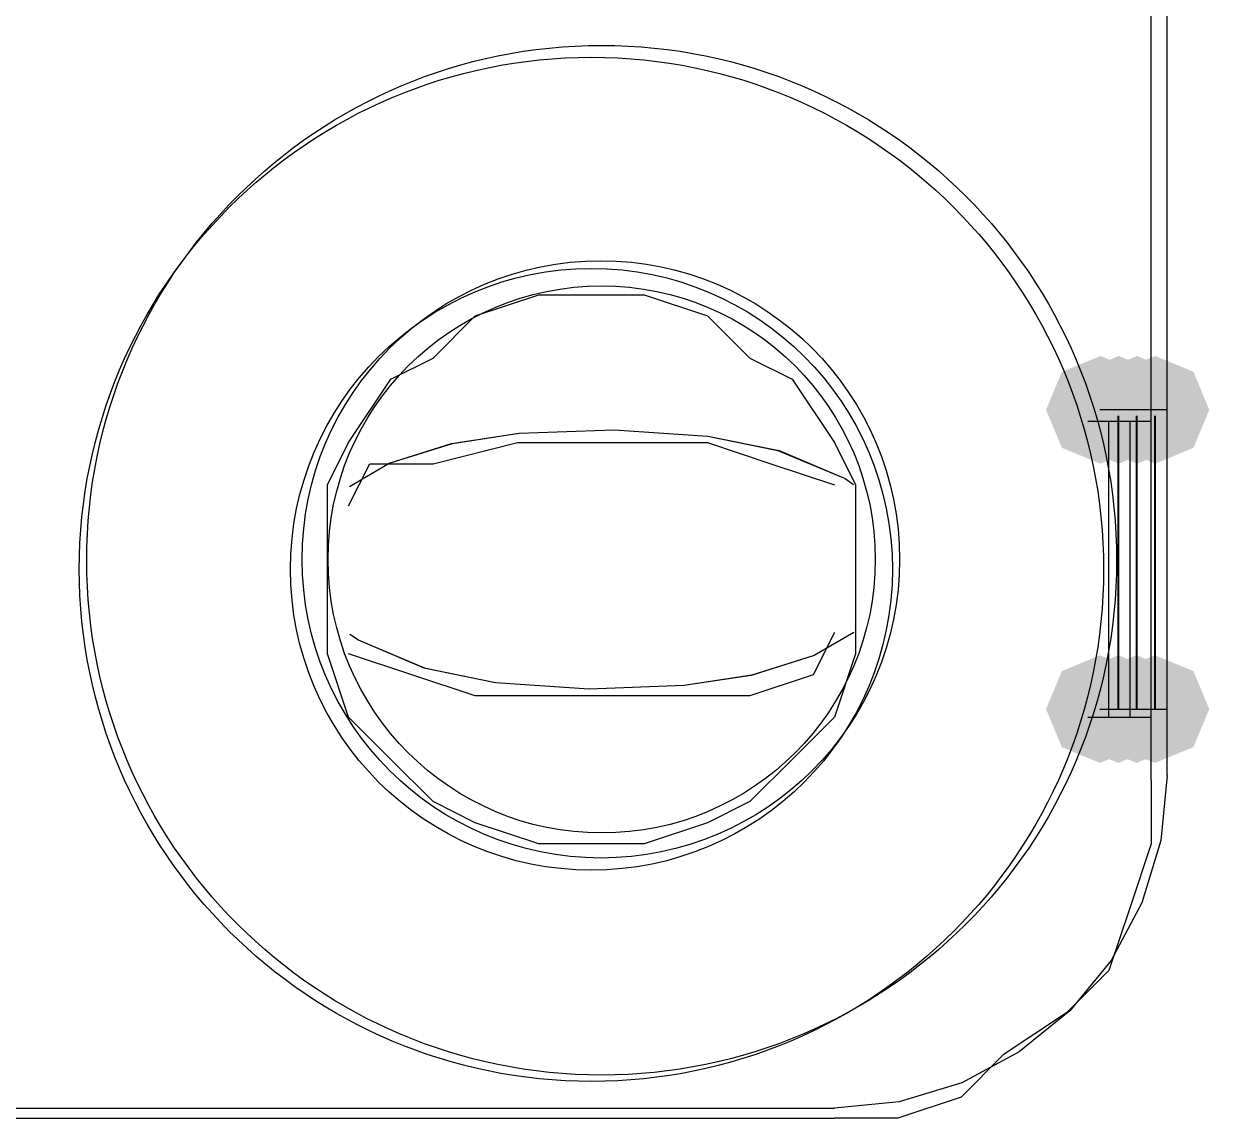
# Model space of a CAD drawing. Extents: x 3 to 592, y 5 to 207.
# Drawn here: x 93.825 to 95.806, y 62.689 to 64.517 of the extents above; entities that cross this region are included whole.
import ezdxf

# ---------------------------------------------------------------- set-up
doc = ezdxf.new("R2010")
doc.units = 0
doc.layers.get('0').update_dxf_attribs({"linetype": 'CONTINUOUS'})

msp = doc.modelspace()

# ---------------------------------------------------------------- hatches: boundary and pattern name
h = msp.add_hatch(color=7)
h.dxf.hatch_style = 2
h.paths.add_polyline_path([(95.624121, 63.962245), (95.687654, 63.935819), (95.714079, 63.872286), (95.687654, 63.808753), (95.624121, 63.782328), (95.559529, 63.808753), (95.533104, 63.872286), (95.559529, 63.935819)])
h = msp.add_hatch(color=7)
h.dxf.hatch_style = 2
h.paths.add_polyline_path([(95.624121, 63.962245), (95.687654, 63.935819), (95.714079, 63.872286), (95.687654, 63.808753), (95.624121, 63.782328), (95.559529, 63.808753), (95.533104, 63.872286), (95.559529, 63.935819)])
h = msp.add_hatch(color=7)
h.dxf.hatch_style = 2
h.paths.add_polyline_path([(95.624121, 63.962245), (95.687654, 63.935819), (95.714079, 63.872286), (95.687654, 63.808753), (95.624121, 63.782328), (95.559529, 63.808753), (95.533104, 63.872286), (95.559529, 63.935819)])
h = msp.add_hatch(color=7)
h.dxf.hatch_style = 2
h.paths.add_polyline_path([(95.624121, 63.962245), (95.687654, 63.935819), (95.714079, 63.872286), (95.687654, 63.808753), (95.624121, 63.782328), (95.559529, 63.808753), (95.533104, 63.872286), (95.559529, 63.935819)])
h = msp.add_hatch(color=7)
h.dxf.hatch_style = 2
h.paths.add_polyline_path([(95.624121, 63.962245), (95.687654, 63.935819), (95.714079, 63.872286), (95.687654, 63.808753), (95.624121, 63.782328), (95.559529, 63.808753), (95.533104, 63.872286), (95.559529, 63.935819)])
h = msp.add_hatch(color=7)
h.dxf.hatch_style = 2
h.paths.add_polyline_path([(95.624121, 63.962245), (95.687654, 63.935819), (95.714079, 63.872286), (95.687654, 63.808753), (95.624121, 63.782328), (95.559529, 63.808753), (95.533104, 63.872286), (95.559529, 63.935819)])
h = msp.add_hatch(color=7)
h.dxf.hatch_style = 2
h.paths.add_polyline_path([(95.624121, 63.962245), (95.687654, 63.935819), (95.714079, 63.872286), (95.687654, 63.808753), (95.624121, 63.782328), (95.559529, 63.808753), (95.533104, 63.872286), (95.559529, 63.935819)])
h = msp.add_hatch(color=7)
h.dxf.hatch_style = 2
h.paths.add_polyline_path([(95.624121, 63.962245), (95.687654, 63.935819), (95.714079, 63.872286), (95.687654, 63.808753), (95.624121, 63.782328), (95.559529, 63.808753), (95.533104, 63.872286), (95.559529, 63.935819)])
h = msp.add_hatch(color=7)
h.dxf.hatch_style = 2
h.paths.add_polyline_path([(95.654671, 63.962245), (95.718204, 63.935819), (95.74463, 63.872286), (95.718204, 63.808753), (95.654671, 63.782328), (95.59008, 63.808753), (95.563655, 63.872286), (95.59008, 63.935819)])
h = msp.add_hatch(color=7)
h.dxf.hatch_style = 2
h.paths.add_polyline_path([(95.654671, 63.962245), (95.718204, 63.935819), (95.74463, 63.872286), (95.718204, 63.808753), (95.654671, 63.782328), (95.59008, 63.808753), (95.563655, 63.872286), (95.59008, 63.935819)])
h = msp.add_hatch(color=7)
h.dxf.hatch_style = 2
h.paths.add_polyline_path([(95.654671, 63.962245), (95.718204, 63.935819), (95.74463, 63.872286), (95.718204, 63.808753), (95.654671, 63.782328), (95.59008, 63.808753), (95.563655, 63.872286), (95.59008, 63.935819)])
h = msp.add_hatch(color=7)
h.dxf.hatch_style = 2
h.paths.add_polyline_path([(95.654671, 63.962245), (95.718204, 63.935819), (95.74463, 63.872286), (95.718204, 63.808753), (95.654671, 63.782328), (95.59008, 63.808753), (95.563655, 63.872286), (95.59008, 63.935819)])
h = msp.add_hatch(color=7)
h.dxf.hatch_style = 2
h.paths.add_polyline_path([(95.654671, 63.962245), (95.718204, 63.935819), (95.74463, 63.872286), (95.718204, 63.808753), (95.654671, 63.782328), (95.59008, 63.808753), (95.563655, 63.872286), (95.59008, 63.935819)])
h = msp.add_hatch(color=7)
h.dxf.hatch_style = 2
h.paths.add_polyline_path([(95.654671, 63.962245), (95.718204, 63.935819), (95.74463, 63.872286), (95.718204, 63.808753), (95.654671, 63.782328), (95.59008, 63.808753), (95.563655, 63.872286), (95.59008, 63.935819)])
h = msp.add_hatch(color=7)
h.dxf.hatch_style = 2
h.paths.add_polyline_path([(95.654671, 63.962245), (95.718204, 63.935819), (95.74463, 63.872286), (95.718204, 63.808753), (95.654671, 63.782328), (95.59008, 63.808753), (95.563655, 63.872286), (95.59008, 63.935819)])
h = msp.add_hatch(color=7)
h.dxf.hatch_style = 2
h.paths.add_polyline_path([(95.654671, 63.962245), (95.718204, 63.935819), (95.74463, 63.872286), (95.718204, 63.808753), (95.654671, 63.782328), (95.59008, 63.808753), (95.563655, 63.872286), (95.59008, 63.935819)])
h = msp.add_hatch(color=7)
h.dxf.hatch_style = 2
h.paths.add_polyline_path([(95.685222, 63.962245), (95.748755, 63.935819), (95.77518, 63.872286), (95.748755, 63.808753), (95.685222, 63.782328), (95.620631, 63.808753), (95.594205, 63.872286), (95.620631, 63.935819)])
h = msp.add_hatch(color=7)
h.dxf.hatch_style = 2
h.paths.add_polyline_path([(95.685222, 63.962245), (95.748755, 63.935819), (95.77518, 63.872286), (95.748755, 63.808753), (95.685222, 63.782328), (95.620631, 63.808753), (95.594205, 63.872286), (95.620631, 63.935819)])
h = msp.add_hatch(color=7)
h.dxf.hatch_style = 2
h.paths.add_polyline_path([(95.685222, 63.962245), (95.748755, 63.935819), (95.77518, 63.872286), (95.748755, 63.808753), (95.685222, 63.782328), (95.620631, 63.808753), (95.594205, 63.872286), (95.620631, 63.935819)])
h = msp.add_hatch(color=7)
h.dxf.hatch_style = 2
h.paths.add_polyline_path([(95.685222, 63.962245), (95.748755, 63.935819), (95.77518, 63.872286), (95.748755, 63.808753), (95.685222, 63.782328), (95.620631, 63.808753), (95.594205, 63.872286), (95.620631, 63.935819)])
h = msp.add_hatch(color=7)
h.dxf.hatch_style = 2
h.paths.add_polyline_path([(95.685222, 63.962245), (95.748755, 63.935819), (95.77518, 63.872286), (95.748755, 63.808753), (95.685222, 63.782328), (95.620631, 63.808753), (95.594205, 63.872286), (95.620631, 63.935819)])
h = msp.add_hatch(color=7)
h.dxf.hatch_style = 2
h.paths.add_polyline_path([(95.685222, 63.962245), (95.748755, 63.935819), (95.77518, 63.872286), (95.748755, 63.808753), (95.685222, 63.782328), (95.620631, 63.808753), (95.594205, 63.872286), (95.620631, 63.935819)])
h = msp.add_hatch(color=7)
h.dxf.hatch_style = 2
h.paths.add_polyline_path([(95.685222, 63.962245), (95.748755, 63.935819), (95.77518, 63.872286), (95.748755, 63.808753), (95.685222, 63.782328), (95.620631, 63.808753), (95.594205, 63.872286), (95.620631, 63.935819)])
h = msp.add_hatch(color=7)
h.dxf.hatch_style = 2
h.paths.add_polyline_path([(95.685222, 63.962245), (95.748755, 63.935819), (95.77518, 63.872286), (95.748755, 63.808753), (95.685222, 63.782328), (95.620631, 63.808753), (95.594205, 63.872286), (95.620631, 63.935819)])
h = msp.add_hatch(color=7)
h.dxf.hatch_style = 2
h.paths.add_polyline_path([(95.715772, 63.962245), (95.779306, 63.935819), (95.805731, 63.872286), (95.779306, 63.808753), (95.715772, 63.782328), (95.651181, 63.808753), (95.624756, 63.872286), (95.651181, 63.935819)])
h = msp.add_hatch(color=7)
h.dxf.hatch_style = 2
h.paths.add_polyline_path([(95.715772, 63.962245), (95.779306, 63.935819), (95.805731, 63.872286), (95.779306, 63.808753), (95.715772, 63.782328), (95.651181, 63.808753), (95.624756, 63.872286), (95.651181, 63.935819)])
h = msp.add_hatch(color=7)
h.dxf.hatch_style = 2
h.paths.add_polyline_path([(95.715772, 63.962245), (95.779306, 63.935819), (95.805731, 63.872286), (95.779306, 63.808753), (95.715772, 63.782328), (95.651181, 63.808753), (95.624756, 63.872286), (95.651181, 63.935819)])
h = msp.add_hatch(color=7)
h.dxf.hatch_style = 2
h.paths.add_polyline_path([(95.715772, 63.962245), (95.779306, 63.935819), (95.805731, 63.872286), (95.779306, 63.808753), (95.715772, 63.782328), (95.651181, 63.808753), (95.624756, 63.872286), (95.651181, 63.935819)])
h = msp.add_hatch(color=7)
h.dxf.hatch_style = 2
h.paths.add_polyline_path([(95.715772, 63.962245), (95.779306, 63.935819), (95.805731, 63.872286), (95.779306, 63.808753), (95.715772, 63.782328), (95.651181, 63.808753), (95.624756, 63.872286), (95.651181, 63.935819)])
h = msp.add_hatch(color=7)
h.dxf.hatch_style = 2
h.paths.add_polyline_path([(95.715772, 63.962245), (95.779306, 63.935819), (95.805731, 63.872286), (95.779306, 63.808753), (95.715772, 63.782328), (95.651181, 63.808753), (95.624756, 63.872286), (95.651181, 63.935819)])
h = msp.add_hatch(color=7)
h.dxf.hatch_style = 2
h.paths.add_polyline_path([(95.715772, 63.962245), (95.779306, 63.935819), (95.805731, 63.872286), (95.779306, 63.808753), (95.715772, 63.782328), (95.651181, 63.808753), (95.624756, 63.872286), (95.651181, 63.935819)])
h = msp.add_hatch(color=7)
h.dxf.hatch_style = 2
h.paths.add_polyline_path([(95.715772, 63.962245), (95.779306, 63.935819), (95.805731, 63.872286), (95.779306, 63.808753), (95.715772, 63.782328), (95.651181, 63.808753), (95.624756, 63.872286), (95.651181, 63.935819)])
h = msp.add_hatch(color=7)
h.dxf.hatch_style = 2
h.paths.add_polyline_path([(95.622992, 63.282336), (95.559459, 63.308761), (95.533034, 63.372294), (95.559459, 63.435828), (95.622992, 63.462253), (95.687583, 63.435828), (95.714009, 63.372294), (95.687583, 63.308761)])
h = msp.add_hatch(color=7)
h.dxf.hatch_style = 2
h.paths.add_polyline_path([(95.622992, 63.282336), (95.559459, 63.308761), (95.533034, 63.372294), (95.559459, 63.435828), (95.622992, 63.462253), (95.687583, 63.435828), (95.714009, 63.372294), (95.687583, 63.308761)])
h = msp.add_hatch(color=7)
h.dxf.hatch_style = 2
h.paths.add_polyline_path([(95.622992, 63.282336), (95.559459, 63.308761), (95.533034, 63.372294), (95.559459, 63.435828), (95.622992, 63.462253), (95.687583, 63.435828), (95.714009, 63.372294), (95.687583, 63.308761)])
h = msp.add_hatch(color=7)
h.dxf.hatch_style = 2
h.paths.add_polyline_path([(95.622992, 63.282336), (95.559459, 63.308761), (95.533034, 63.372294), (95.559459, 63.435828), (95.622992, 63.462253), (95.687583, 63.435828), (95.714009, 63.372294), (95.687583, 63.308761)])
h = msp.add_hatch(color=7)
h.dxf.hatch_style = 2
h.paths.add_polyline_path([(95.622992, 63.282336), (95.559459, 63.308761), (95.533034, 63.372294), (95.559459, 63.435828), (95.622992, 63.462253), (95.687583, 63.435828), (95.714009, 63.372294), (95.687583, 63.308761)])
h = msp.add_hatch(color=7)
h.dxf.hatch_style = 2
h.paths.add_polyline_path([(95.622992, 63.282336), (95.559459, 63.308761), (95.533034, 63.372294), (95.559459, 63.435828), (95.622992, 63.462253), (95.687583, 63.435828), (95.714009, 63.372294), (95.687583, 63.308761)])
h = msp.add_hatch(color=7)
h.dxf.hatch_style = 2
h.paths.add_polyline_path([(95.622992, 63.282336), (95.559459, 63.308761), (95.533034, 63.372294), (95.559459, 63.435828), (95.622992, 63.462253), (95.687583, 63.435828), (95.714009, 63.372294), (95.687583, 63.308761)])
h = msp.add_hatch(color=7)
h.dxf.hatch_style = 2
h.paths.add_polyline_path([(95.622992, 63.282336), (95.559459, 63.308761), (95.533034, 63.372294), (95.559459, 63.435828), (95.622992, 63.462253), (95.687583, 63.435828), (95.714009, 63.372294), (95.687583, 63.308761)])
h = msp.add_hatch(color=7)
h.dxf.hatch_style = 2
h.paths.add_polyline_path([(95.653578, 63.282336), (95.590045, 63.308761), (95.563619, 63.372294), (95.590045, 63.435828), (95.653578, 63.462253), (95.718169, 63.435828), (95.744594, 63.372294), (95.718169, 63.308761)])
h = msp.add_hatch(color=7)
h.dxf.hatch_style = 2
h.paths.add_polyline_path([(95.653578, 63.282336), (95.590045, 63.308761), (95.563619, 63.372294), (95.590045, 63.435828), (95.653578, 63.462253), (95.718169, 63.435828), (95.744594, 63.372294), (95.718169, 63.308761)])
h = msp.add_hatch(color=7)
h.dxf.hatch_style = 2
h.paths.add_polyline_path([(95.653578, 63.282336), (95.590045, 63.308761), (95.563619, 63.372294), (95.590045, 63.435828), (95.653578, 63.462253), (95.718169, 63.435828), (95.744594, 63.372294), (95.718169, 63.308761)])
h = msp.add_hatch(color=7)
h.dxf.hatch_style = 2
h.paths.add_polyline_path([(95.653578, 63.282336), (95.590045, 63.308761), (95.563619, 63.372294), (95.590045, 63.435828), (95.653578, 63.462253), (95.718169, 63.435828), (95.744594, 63.372294), (95.718169, 63.308761)])
h = msp.add_hatch(color=7)
h.dxf.hatch_style = 2
h.paths.add_polyline_path([(95.653578, 63.282336), (95.590045, 63.308761), (95.563619, 63.372294), (95.590045, 63.435828), (95.653578, 63.462253), (95.718169, 63.435828), (95.744594, 63.372294), (95.718169, 63.308761)])
h = msp.add_hatch(color=7)
h.dxf.hatch_style = 2
h.paths.add_polyline_path([(95.653578, 63.282336), (95.590045, 63.308761), (95.563619, 63.372294), (95.590045, 63.435828), (95.653578, 63.462253), (95.718169, 63.435828), (95.744594, 63.372294), (95.718169, 63.308761)])
h = msp.add_hatch(color=7)
h.dxf.hatch_style = 2
h.paths.add_polyline_path([(95.653578, 63.282336), (95.590045, 63.308761), (95.563619, 63.372294), (95.590045, 63.435828), (95.653578, 63.462253), (95.718169, 63.435828), (95.744594, 63.372294), (95.718169, 63.308761)])
h = msp.add_hatch(color=7)
h.dxf.hatch_style = 2
h.paths.add_polyline_path([(95.653578, 63.282336), (95.590045, 63.308761), (95.563619, 63.372294), (95.590045, 63.435828), (95.653578, 63.462253), (95.718169, 63.435828), (95.744594, 63.372294), (95.718169, 63.308761)])
h = msp.add_hatch(color=7)
h.dxf.hatch_style = 2
h.paths.add_polyline_path([(95.684128, 63.282336), (95.620595, 63.308761), (95.59417, 63.372294), (95.620595, 63.435828), (95.684128, 63.462253), (95.74872, 63.435828), (95.775145, 63.372294), (95.74872, 63.308761)])
h = msp.add_hatch(color=7)
h.dxf.hatch_style = 2
h.paths.add_polyline_path([(95.684128, 63.282336), (95.620595, 63.308761), (95.59417, 63.372294), (95.620595, 63.435828), (95.684128, 63.462253), (95.74872, 63.435828), (95.775145, 63.372294), (95.74872, 63.308761)])
h = msp.add_hatch(color=7)
h.dxf.hatch_style = 2
h.paths.add_polyline_path([(95.684128, 63.282336), (95.620595, 63.308761), (95.59417, 63.372294), (95.620595, 63.435828), (95.684128, 63.462253), (95.74872, 63.435828), (95.775145, 63.372294), (95.74872, 63.308761)])
h = msp.add_hatch(color=7)
h.dxf.hatch_style = 2
h.paths.add_polyline_path([(95.684128, 63.282336), (95.620595, 63.308761), (95.59417, 63.372294), (95.620595, 63.435828), (95.684128, 63.462253), (95.74872, 63.435828), (95.775145, 63.372294), (95.74872, 63.308761)])
h = msp.add_hatch(color=7)
h.dxf.hatch_style = 2
h.paths.add_polyline_path([(95.684128, 63.282336), (95.620595, 63.308761), (95.59417, 63.372294), (95.620595, 63.435828), (95.684128, 63.462253), (95.74872, 63.435828), (95.775145, 63.372294), (95.74872, 63.308761)])
h = msp.add_hatch(color=7)
h.dxf.hatch_style = 2
h.paths.add_polyline_path([(95.684128, 63.282336), (95.620595, 63.308761), (95.59417, 63.372294), (95.620595, 63.435828), (95.684128, 63.462253), (95.74872, 63.435828), (95.775145, 63.372294), (95.74872, 63.308761)])
h = msp.add_hatch(color=7)
h.dxf.hatch_style = 2
h.paths.add_polyline_path([(95.684128, 63.282336), (95.620595, 63.308761), (95.59417, 63.372294), (95.620595, 63.435828), (95.684128, 63.462253), (95.74872, 63.435828), (95.775145, 63.372294), (95.74872, 63.308761)])
h = msp.add_hatch(color=7)
h.dxf.hatch_style = 2
h.paths.add_polyline_path([(95.684128, 63.282336), (95.620595, 63.308761), (95.59417, 63.372294), (95.620595, 63.435828), (95.684128, 63.462253), (95.74872, 63.435828), (95.775145, 63.372294), (95.74872, 63.308761)])
h = msp.add_hatch(color=7)
h.dxf.hatch_style = 2
h.paths.add_polyline_path([(95.714679, 63.282336), (95.651146, 63.308761), (95.624721, 63.372294), (95.651146, 63.435828), (95.714679, 63.462253), (95.77927, 63.435828), (95.805696, 63.372294), (95.77927, 63.308761)])
h = msp.add_hatch(color=7)
h.dxf.hatch_style = 2
h.paths.add_polyline_path([(95.714679, 63.282336), (95.651146, 63.308761), (95.624721, 63.372294), (95.651146, 63.435828), (95.714679, 63.462253), (95.77927, 63.435828), (95.805696, 63.372294), (95.77927, 63.308761)])
h = msp.add_hatch(color=7)
h.dxf.hatch_style = 2
h.paths.add_polyline_path([(95.714679, 63.282336), (95.651146, 63.308761), (95.624721, 63.372294), (95.651146, 63.435828), (95.714679, 63.462253), (95.77927, 63.435828), (95.805696, 63.372294), (95.77927, 63.308761)])
h = msp.add_hatch(color=7)
h.dxf.hatch_style = 2
h.paths.add_polyline_path([(95.714679, 63.282336), (95.651146, 63.308761), (95.624721, 63.372294), (95.651146, 63.435828), (95.714679, 63.462253), (95.77927, 63.435828), (95.805696, 63.372294), (95.77927, 63.308761)])
h = msp.add_hatch(color=7)
h.dxf.hatch_style = 2
h.paths.add_polyline_path([(95.714679, 63.282336), (95.651146, 63.308761), (95.624721, 63.372294), (95.651146, 63.435828), (95.714679, 63.462253), (95.77927, 63.435828), (95.805696, 63.372294), (95.77927, 63.308761)])
h = msp.add_hatch(color=7)
h.dxf.hatch_style = 2
h.paths.add_polyline_path([(95.714679, 63.282336), (95.651146, 63.308761), (95.624721, 63.372294), (95.651146, 63.435828), (95.714679, 63.462253), (95.77927, 63.435828), (95.805696, 63.372294), (95.77927, 63.308761)])
h = msp.add_hatch(color=7)
h.dxf.hatch_style = 2
h.paths.add_polyline_path([(95.714679, 63.282336), (95.651146, 63.308761), (95.624721, 63.372294), (95.651146, 63.435828), (95.714679, 63.462253), (95.77927, 63.435828), (95.805696, 63.372294), (95.77927, 63.308761)])
h = msp.add_hatch(color=7)
h.dxf.hatch_style = 2
h.paths.add_polyline_path([(95.714679, 63.282336), (95.651146, 63.308761), (95.624721, 63.372294), (95.651146, 63.435828), (95.714679, 63.462253), (95.77927, 63.435828), (95.805696, 63.372294), (95.77927, 63.308761)])

# ---------------------------------------------------------------- linework, layer by layer
at = {"color": 7}
for points in [[(95.708611, 63.253056), (95.708611, 65.475556)], [(95.735246, 63.261169), (95.735246, 65.483317)], [(95.735246, 63.261169), (95.735246, 65.483317)], [(95.735246, 63.261169), (95.735246, 65.483317)], [(95.735246, 63.261169), (95.735246, 65.483317)], [(95.735246, 63.261169), (95.735246, 65.483317)], [(95.735246, 63.261169), (95.735246, 65.483317)], [(95.735246, 63.261169), (95.735246, 65.483317)], [(95.735246, 63.261169), (95.735246, 65.483317)], [(95.735246, 63.872286), (95.623063, 63.872286)], [(95.735246, 63.872286), (95.623063, 63.872286)], [(95.735246, 63.872286), (95.623063, 63.872286)], [(95.735246, 63.872286), (95.623063, 63.872286)], [(95.735246, 63.872286), (95.623063, 63.872286)], [(95.735246, 63.872286), (95.623063, 63.872286)], [(95.735246, 63.872286), (95.623063, 63.872286)], [(95.735246, 63.872286), (95.623063, 63.872286)], [(95.708611, 63.852778), (95.602778, 63.852778)], [(95.638056, 63.358889), (95.638056, 63.394167), (95.638056, 63.429444), (95.638056, 63.5), (95.638056, 63.570556), (95.638056, 63.641111), (95.638056, 63.711667), (95.638056, 63.782222), (95.638056, 63.8175), (95.638056, 63.852778)], [(95.638056, 63.358889), (95.638056, 63.394167), (95.638056, 63.429444), (95.638056, 63.5), (95.638056, 63.570556), (95.638056, 63.641111), (95.638056, 63.711667), (95.638056, 63.782222), (95.638056, 63.8175), (95.638056, 63.852778)], [(95.653578, 63.372294), (95.653578, 63.382525), (95.653578, 63.412158), (95.653578, 63.458725), (95.653578, 63.518344), (95.653578, 63.586783), (95.653578, 63.658044), (95.653578, 63.726131), (95.653578, 63.786103), (95.653578, 63.832669), (95.653578, 63.862303)], [(95.653578, 63.372294), (95.653578, 63.382525), (95.653578, 63.412158), (95.653578, 63.458725), (95.653578, 63.518344), (95.653578, 63.586783), (95.653578, 63.658044), (95.653578, 63.726131), (95.653578, 63.786103), (95.653578, 63.832669), (95.653578, 63.862303)], [(95.653578, 63.372294), (95.653578, 63.382525), (95.653578, 63.412158), (95.653578, 63.458725), (95.653578, 63.518344), (95.653578, 63.586783), (95.653578, 63.658044), (95.653578, 63.726131), (95.653578, 63.786103), (95.653578, 63.832669), (95.653578, 63.862303)], [(95.653578, 63.372294), (95.653578, 63.382525), (95.653578, 63.412158), (95.653578, 63.458725), (95.653578, 63.518344), (95.653578, 63.586783), (95.653578, 63.658044), (95.653578, 63.726131), (95.653578, 63.786103), (95.653578, 63.832669), (95.653578, 63.862303)], [(95.653578, 63.372294), (95.653578, 63.382525), (95.653578, 63.412158), (95.653578, 63.458725), (95.653578, 63.518344), (95.653578, 63.586783), (95.653578, 63.658044), (95.653578, 63.726131), (95.653578, 63.786103), (95.653578, 63.832669), (95.653578, 63.862303)], [(95.653578, 63.372294), (95.653578, 63.382525), (95.653578, 63.412158), (95.653578, 63.458725), (95.653578, 63.518344), (95.653578, 63.586783), (95.653578, 63.658044), (95.653578, 63.726131), (95.653578, 63.786103), (95.653578, 63.832669), (95.653578, 63.862303)], [(95.653578, 63.372294), (95.653578, 63.382525), (95.653578, 63.412158), (95.653578, 63.458725), (95.653578, 63.518344), (95.653578, 63.586783), (95.653578, 63.658044), (95.653578, 63.726131), (95.653578, 63.786103), (95.653578, 63.832669), (95.653578, 63.862303)], [(95.653578, 63.372294), (95.653578, 63.382525), (95.653578, 63.412158), (95.653578, 63.458725), (95.653578, 63.518344), (95.653578, 63.586783), (95.653578, 63.658044), (95.653578, 63.726131), (95.653578, 63.786103), (95.653578, 63.832669), (95.653578, 63.862303)], [(95.654671, 63.372294), (95.654671, 63.382525), (95.654671, 63.412158), (95.654671, 63.458725), (95.654671, 63.518344), (95.654671, 63.586783), (95.654671, 63.658044), (95.654671, 63.726131), (95.654671, 63.786103), (95.654671, 63.832669), (95.654671, 63.862303)], [(95.654671, 63.372294), (95.654671, 63.382525), (95.654671, 63.412158), (95.654671, 63.458725), (95.654671, 63.518344), (95.654671, 63.586783), (95.654671, 63.658044), (95.654671, 63.726131), (95.654671, 63.786103), (95.654671, 63.832669), (95.654671, 63.862303)], [(95.654671, 63.372294), (95.654671, 63.382525), (95.654671, 63.412158), (95.654671, 63.458725), (95.654671, 63.518344), (95.654671, 63.586783), (95.654671, 63.658044), (95.654671, 63.726131), (95.654671, 63.786103), (95.654671, 63.832669), (95.654671, 63.862303)], [(95.654671, 63.372294), (95.654671, 63.382525), (95.654671, 63.412158), (95.654671, 63.458725), (95.654671, 63.518344), (95.654671, 63.586783), (95.654671, 63.658044), (95.654671, 63.726131), (95.654671, 63.786103), (95.654671, 63.832669), (95.654671, 63.862303)], [(95.654671, 63.372294), (95.654671, 63.382525), (95.654671, 63.412158), (95.654671, 63.458725), (95.654671, 63.518344), (95.654671, 63.586783), (95.654671, 63.658044), (95.654671, 63.726131), (95.654671, 63.786103), (95.654671, 63.832669), (95.654671, 63.862303)], [(95.654671, 63.372294), (95.654671, 63.382525), (95.654671, 63.412158), (95.654671, 63.458725), (95.654671, 63.518344), (95.654671, 63.586783), (95.654671, 63.658044), (95.654671, 63.726131), (95.654671, 63.786103), (95.654671, 63.832669), (95.654671, 63.862303)], [(95.654671, 63.372294), (95.654671, 63.382525), (95.654671, 63.412158), (95.654671, 63.458725), (95.654671, 63.518344), (95.654671, 63.586783), (95.654671, 63.658044), (95.654671, 63.726131), (95.654671, 63.786103), (95.654671, 63.832669), (95.654671, 63.862303)], [(95.654671, 63.372294), (95.654671, 63.382525), (95.654671, 63.412158), (95.654671, 63.458725), (95.654671, 63.518344), (95.654671, 63.586783), (95.654671, 63.658044), (95.654671, 63.726131), (95.654671, 63.786103), (95.654671, 63.832669), (95.654671, 63.862303)], [(95.673333, 63.358889), (95.673333, 63.394167), (95.673333, 63.429444), (95.673333, 63.5), (95.673333, 63.570556), (95.673333, 63.641111), (95.673333, 63.711667), (95.673333, 63.782222), (95.673333, 63.8175), (95.673333, 63.852778)], [(95.673333, 63.358889), (95.673333, 63.394167), (95.673333, 63.429444), (95.673333, 63.5), (95.673333, 63.570556), (95.673333, 63.641111), (95.673333, 63.711667), (95.673333, 63.782222), (95.673333, 63.8175), (95.673333, 63.852778)], [(95.684128, 63.372294), (95.684128, 63.382525), (95.684128, 63.412158), (95.684128, 63.458725), (95.684128, 63.518344), (95.684128, 63.586783), (95.684128, 63.658044), (95.684128, 63.726131), (95.684128, 63.786103), (95.684128, 63.832669), (95.684128, 63.862303)], [(95.684128, 63.372294), (95.684128, 63.382525), (95.684128, 63.412158), (95.684128, 63.458725), (95.684128, 63.518344), (95.684128, 63.586783), (95.684128, 63.658044), (95.684128, 63.726131), (95.684128, 63.786103), (95.684128, 63.832669), (95.684128, 63.862303)], [(95.684128, 63.372294), (95.684128, 63.382525), (95.684128, 63.412158), (95.684128, 63.458725), (95.684128, 63.518344), (95.684128, 63.586783), (95.684128, 63.658044), (95.684128, 63.726131), (95.684128, 63.786103), (95.684128, 63.832669), (95.684128, 63.862303)], [(95.684128, 63.372294), (95.684128, 63.382525), (95.684128, 63.412158), (95.684128, 63.458725), (95.684128, 63.518344), (95.684128, 63.586783), (95.684128, 63.658044), (95.684128, 63.726131), (95.684128, 63.786103), (95.684128, 63.832669), (95.684128, 63.862303)], [(95.684128, 63.372294), (95.684128, 63.382525), (95.684128, 63.412158), (95.684128, 63.458725), (95.684128, 63.518344), (95.684128, 63.586783), (95.684128, 63.658044), (95.684128, 63.726131), (95.684128, 63.786103), (95.684128, 63.832669), (95.684128, 63.862303)], [(95.684128, 63.372294), (95.684128, 63.382525), (95.684128, 63.412158), (95.684128, 63.458725), (95.684128, 63.518344), (95.684128, 63.586783), (95.684128, 63.658044), (95.684128, 63.726131), (95.684128, 63.786103), (95.684128, 63.832669), (95.684128, 63.862303)], [(95.684128, 63.372294), (95.684128, 63.382525), (95.684128, 63.412158), (95.684128, 63.458725), (95.684128, 63.518344), (95.684128, 63.586783), (95.684128, 63.658044), (95.684128, 63.726131), (95.684128, 63.786103), (95.684128, 63.832669), (95.684128, 63.862303)], [(95.684128, 63.372294), (95.684128, 63.382525), (95.684128, 63.412158), (95.684128, 63.458725), (95.684128, 63.518344), (95.684128, 63.586783), (95.684128, 63.658044), (95.684128, 63.726131), (95.684128, 63.786103), (95.684128, 63.832669), (95.684128, 63.862303)], [(95.685222, 63.372294), (95.685222, 63.382525), (95.685222, 63.412158), (95.685222, 63.458725), (95.685222, 63.518344), (95.685222, 63.586783), (95.685222, 63.658044), (95.685222, 63.726131), (95.685222, 63.786103), (95.685222, 63.832669), (95.685222, 63.862303)], [(95.685222, 63.372294), (95.685222, 63.382525), (95.685222, 63.412158), (95.685222, 63.458725), (95.685222, 63.518344), (95.685222, 63.586783), (95.685222, 63.658044), (95.685222, 63.726131), (95.685222, 63.786103), (95.685222, 63.832669), (95.685222, 63.862303)], [(95.685222, 63.372294), (95.685222, 63.382525), (95.685222, 63.412158), (95.685222, 63.458725), (95.685222, 63.518344), (95.685222, 63.586783), (95.685222, 63.658044), (95.685222, 63.726131), (95.685222, 63.786103), (95.685222, 63.832669), (95.685222, 63.862303)], [(95.685222, 63.372294), (95.685222, 63.382525), (95.685222, 63.412158), (95.685222, 63.458725), (95.685222, 63.518344), (95.685222, 63.586783), (95.685222, 63.658044), (95.685222, 63.726131), (95.685222, 63.786103), (95.685222, 63.832669), (95.685222, 63.862303)], [(95.685222, 63.372294), (95.685222, 63.382525), (95.685222, 63.412158), (95.685222, 63.458725), (95.685222, 63.518344), (95.685222, 63.586783), (95.685222, 63.658044), (95.685222, 63.726131), (95.685222, 63.786103), (95.685222, 63.832669), (95.685222, 63.862303)], [(95.685222, 63.372294), (95.685222, 63.382525), (95.685222, 63.412158), (95.685222, 63.458725), (95.685222, 63.518344), (95.685222, 63.586783), (95.685222, 63.658044), (95.685222, 63.726131), (95.685222, 63.786103), (95.685222, 63.832669), (95.685222, 63.862303)], [(95.685222, 63.372294), (95.685222, 63.382525), (95.685222, 63.412158), (95.685222, 63.458725), (95.685222, 63.518344), (95.685222, 63.586783), (95.685222, 63.658044), (95.685222, 63.726131), (95.685222, 63.786103), (95.685222, 63.832669), (95.685222, 63.862303)], [(95.685222, 63.372294), (95.685222, 63.382525), (95.685222, 63.412158), (95.685222, 63.458725), (95.685222, 63.518344), (95.685222, 63.586783), (95.685222, 63.658044), (95.685222, 63.726131), (95.685222, 63.786103), (95.685222, 63.832669), (95.685222, 63.862303)], [(95.708611, 63.358889), (95.708611, 63.394167), (95.708611, 63.429444), (95.708611, 63.5), (95.708611, 63.570556), (95.708611, 63.641111), (95.708611, 63.711667), (95.708611, 63.782222), (95.708611, 63.8175), (95.708611, 63.852778)], [(95.708611, 63.358889), (95.708611, 63.394167), (95.708611, 63.429444), (95.708611, 63.5), (95.708611, 63.570556), (95.708611, 63.641111), (95.708611, 63.711667), (95.708611, 63.782222), (95.708611, 63.8175), (95.708611, 63.852778)], [(95.714679, 63.372294), (95.714679, 63.382525), (95.714679, 63.412158), (95.714679, 63.458725), (95.714679, 63.518344), (95.714679, 63.586783), (95.714679, 63.658044), (95.714679, 63.726131), (95.714679, 63.786103), (95.714679, 63.832669), (95.714679, 63.862303)], [(95.714679, 63.372294), (95.714679, 63.382525), (95.714679, 63.412158), (95.714679, 63.458725), (95.714679, 63.518344), (95.714679, 63.586783), (95.714679, 63.658044), (95.714679, 63.726131), (95.714679, 63.786103), (95.714679, 63.832669), (95.714679, 63.862303)], [(95.714679, 63.372294), (95.714679, 63.382525), (95.714679, 63.412158), (95.714679, 63.458725), (95.714679, 63.518344), (95.714679, 63.586783), (95.714679, 63.658044), (95.714679, 63.726131), (95.714679, 63.786103), (95.714679, 63.832669), (95.714679, 63.862303)], [(95.714679, 63.372294), (95.714679, 63.382525), (95.714679, 63.412158), (95.714679, 63.458725), (95.714679, 63.518344), (95.714679, 63.586783), (95.714679, 63.658044), (95.714679, 63.726131), (95.714679, 63.786103), (95.714679, 63.832669), (95.714679, 63.862303)], [(95.714679, 63.372294), (95.714679, 63.382525), (95.714679, 63.412158), (95.714679, 63.458725), (95.714679, 63.518344), (95.714679, 63.586783), (95.714679, 63.658044), (95.714679, 63.726131), (95.714679, 63.786103), (95.714679, 63.832669), (95.714679, 63.862303)], [(95.714679, 63.372294), (95.714679, 63.382525), (95.714679, 63.412158), (95.714679, 63.458725), (95.714679, 63.518344), (95.714679, 63.586783), (95.714679, 63.658044), (95.714679, 63.726131), (95.714679, 63.786103), (95.714679, 63.832669), (95.714679, 63.862303)], [(95.714679, 63.372294), (95.714679, 63.382525), (95.714679, 63.412158), (95.714679, 63.458725), (95.714679, 63.518344), (95.714679, 63.586783), (95.714679, 63.658044), (95.714679, 63.726131), (95.714679, 63.786103), (95.714679, 63.832669), (95.714679, 63.862303)], [(95.714679, 63.372294), (95.714679, 63.382525), (95.714679, 63.412158), (95.714679, 63.458725), (95.714679, 63.518344), (95.714679, 63.586783), (95.714679, 63.658044), (95.714679, 63.726131), (95.714679, 63.786103), (95.714679, 63.832669), (95.714679, 63.862303)], [(95.715772, 63.372294), (95.715772, 63.382525), (95.715772, 63.412158), (95.715772, 63.458725), (95.715772, 63.518344), (95.715772, 63.586783), (95.715772, 63.658044), (95.715772, 63.726131), (95.715772, 63.786103), (95.715772, 63.832669), (95.715772, 63.862303)], [(95.715772, 63.372294), (95.715772, 63.382525), (95.715772, 63.412158), (95.715772, 63.458725), (95.715772, 63.518344), (95.715772, 63.586783), (95.715772, 63.658044), (95.715772, 63.726131), (95.715772, 63.786103), (95.715772, 63.832669), (95.715772, 63.862303)], [(95.715772, 63.372294), (95.715772, 63.382525), (95.715772, 63.412158), (95.715772, 63.458725), (95.715772, 63.518344), (95.715772, 63.586783), (95.715772, 63.658044), (95.715772, 63.726131), (95.715772, 63.786103), (95.715772, 63.832669), (95.715772, 63.862303)], [(95.715772, 63.372294), (95.715772, 63.382525), (95.715772, 63.412158), (95.715772, 63.458725), (95.715772, 63.518344), (95.715772, 63.586783), (95.715772, 63.658044), (95.715772, 63.726131), (95.715772, 63.786103), (95.715772, 63.832669), (95.715772, 63.862303)], [(95.715772, 63.372294), (95.715772, 63.382525), (95.715772, 63.412158), (95.715772, 63.458725), (95.715772, 63.518344), (95.715772, 63.586783), (95.715772, 63.658044), (95.715772, 63.726131), (95.715772, 63.786103), (95.715772, 63.832669), (95.715772, 63.862303)], [(95.715772, 63.372294), (95.715772, 63.382525), (95.715772, 63.412158), (95.715772, 63.458725), (95.715772, 63.518344), (95.715772, 63.586783), (95.715772, 63.658044), (95.715772, 63.726131), (95.715772, 63.786103), (95.715772, 63.832669), (95.715772, 63.862303)], [(95.715772, 63.372294), (95.715772, 63.382525), (95.715772, 63.412158), (95.715772, 63.458725), (95.715772, 63.518344), (95.715772, 63.586783), (95.715772, 63.658044), (95.715772, 63.726131), (95.715772, 63.786103), (95.715772, 63.832669), (95.715772, 63.862303)], [(95.715772, 63.372294), (95.715772, 63.382525), (95.715772, 63.412158), (95.715772, 63.458725), (95.715772, 63.518344), (95.715772, 63.586783), (95.715772, 63.658044), (95.715772, 63.726131), (95.715772, 63.786103), (95.715772, 63.832669), (95.715772, 63.862303)], [(94.369608, 63.744228), (94.435577, 63.783034), (94.539999, 63.815842), (94.653241, 63.833128), (94.811638, 63.838773), (94.968272, 63.828542), (95.085041, 63.804553), (95.197577, 63.757281), (95.211336, 63.747403)], [(94.369608, 63.744228), (94.435577, 63.783034), (94.539999, 63.815842), (94.653241, 63.833128), (94.811638, 63.838773), (94.968272, 63.828542), (95.085041, 63.804553), (95.197577, 63.757281), (95.211336, 63.747403)], [(94.369608, 63.744228), (94.435577, 63.783034), (94.539999, 63.815842), (94.653241, 63.833128), (94.811638, 63.838773), (94.968272, 63.828542), (95.085041, 63.804553), (95.197577, 63.757281), (95.211336, 63.747403)], [(94.369608, 63.744228), (94.435577, 63.783034), (94.541411, 63.816195), (94.653241, 63.833128), (94.811638, 63.838773), (94.968272, 63.828542), (95.087511, 63.8042), (95.197577, 63.757281), (95.211336, 63.747403)], [(94.369608, 63.744228), (94.435577, 63.783034), (94.539999, 63.815842), (94.653241, 63.833128), (94.811638, 63.838773), (94.968272, 63.828542), (95.085041, 63.804553), (95.197577, 63.757281), (95.211336, 63.747403)], [(94.369608, 63.744228), (94.435577, 63.783034), (94.539999, 63.815842), (94.653241, 63.833128), (94.811638, 63.838773), (94.968272, 63.828542), (95.085041, 63.804553), (95.197577, 63.757281), (95.211336, 63.747403)], [(94.369608, 63.744228), (94.435577, 63.783034), (94.539999, 63.815842), (94.653241, 63.833128), (94.811638, 63.838773), (94.968272, 63.828542), (95.085041, 63.804553), (95.197577, 63.757281), (95.211336, 63.747403)], [(94.369608, 63.744228), (94.435577, 63.783034), (94.541411, 63.816195), (94.653241, 63.833128), (94.811638, 63.838773), (94.968272, 63.828542), (95.087511, 63.8042), (95.197577, 63.757281), (95.211336, 63.747403)], [(94.368056, 63.711667), (94.403333, 63.782222), (94.509167, 63.782222), (94.650278, 63.8175), (94.791389, 63.8175), (94.967778, 63.8175), (95.073611, 63.782222), (95.179444, 63.746944)], [(95.179444, 63.5), (95.144167, 63.429444), (95.038333, 63.394167), (94.897222, 63.394167), (94.756111, 63.394167), (94.579722, 63.394167), (94.473889, 63.429444), (94.368056, 63.464722)], [(95.211971, 63.500353), (95.146001, 63.461547), (95.040521, 63.428386), (94.928337, 63.411453), (94.76994, 63.405808), (94.613307, 63.416039), (94.494068, 63.440381), (94.384354, 63.4873), (94.370243, 63.497178)], [(95.211971, 63.500353), (95.146001, 63.461547), (95.040521, 63.428386), (94.928337, 63.411453), (94.76994, 63.405808), (94.613307, 63.416039), (94.494068, 63.440381), (94.384354, 63.4873), (94.370243, 63.497178)], [(95.211971, 63.500353), (95.146001, 63.461547), (95.041579, 63.428739), (94.928337, 63.411453), (94.76994, 63.405808), (94.613307, 63.416039), (94.496537, 63.440028), (94.384354, 63.4873), (94.370243, 63.497178)], [(95.211971, 63.500353), (95.146001, 63.461547), (95.040521, 63.428386), (94.928337, 63.411453), (94.76994, 63.405808), (94.613307, 63.416039), (94.494068, 63.440381), (94.384354, 63.4873), (94.370243, 63.497178)], [(95.211971, 63.500353), (95.146001, 63.461547), (95.040521, 63.428386), (94.928337, 63.411453), (94.76994, 63.405808), (94.613307, 63.416039), (94.494068, 63.440381), (94.384354, 63.4873), (94.370243, 63.497178)], [(95.211971, 63.500353), (95.146001, 63.461547), (95.040521, 63.428386), (94.928337, 63.411453), (94.76994, 63.405808), (94.613307, 63.416039), (94.494068, 63.440381), (94.384354, 63.4873), (94.370243, 63.497178)], [(95.211971, 63.500353), (95.146001, 63.461547), (95.041579, 63.428739), (94.928337, 63.411453), (94.76994, 63.405808), (94.613307, 63.416039), (94.496537, 63.440028), (94.384354, 63.4873), (94.370243, 63.497178)], [(95.211971, 63.500353), (95.146001, 63.461547), (95.040521, 63.428386), (94.928337, 63.411453), (94.76994, 63.405808), (94.613307, 63.416039), (94.494068, 63.440381), (94.384354, 63.4873), (94.370243, 63.497178)], [(95.622992, 63.372294), (95.735175, 63.372294)], [(95.622992, 63.372294), (95.735175, 63.372294)], [(95.622992, 63.372294), (95.735175, 63.372294)], [(95.622992, 63.372294), (95.735175, 63.372294)], [(95.622992, 63.372294), (95.735175, 63.372294)], [(95.622992, 63.372294), (95.735175, 63.372294)], [(95.622992, 63.372294), (95.735175, 63.372294)], [(95.622992, 63.372294), (95.735175, 63.372294)], [(95.602778, 63.358889), (95.708611, 63.358889)], [(95.708611, 63.253056), (95.708611, 63.147222), (95.673333, 63.041389), (95.638056, 62.935556), (95.5675, 62.865), (95.461667, 62.794444), (95.391111, 62.723889), (95.285278, 62.688611), (95.179444, 62.688611)], [(95.735246, 63.261169), (95.724662, 63.152867), (95.692913, 63.048444), (95.64176, 62.952489), (95.572615, 62.868175), (95.488301, 62.799383), (95.392346, 62.747878), (95.287924, 62.716128), (95.179621, 62.705544)], [(95.735246, 63.261169), (95.724662, 63.152867), (95.692913, 63.048444), (95.64176, 62.952489), (95.572615, 62.868175), (95.488301, 62.799383), (95.392346, 62.747878), (95.287924, 62.716128), (95.179621, 62.705544)], [(95.735246, 63.261169), (95.724662, 63.152867), (95.692913, 63.048444), (95.64176, 62.952489), (95.572615, 62.868175), (95.488301, 62.799383), (95.392346, 62.747878), (95.287924, 62.716128), (95.179621, 62.705544)], [(95.735246, 63.261169), (95.724662, 63.152867), (95.692913, 63.048444), (95.64176, 62.952489), (95.572615, 62.868175), (95.488301, 62.799383), (95.392346, 62.747878), (95.287924, 62.716128), (95.179621, 62.705544)], [(95.735246, 63.261169), (95.724662, 63.152867), (95.692913, 63.048444), (95.64176, 62.952489), (95.572615, 62.868175), (95.488301, 62.799383), (95.392346, 62.747878), (95.287924, 62.716128), (95.179621, 62.705544)], [(95.735246, 63.261169), (95.724662, 63.152867), (95.692913, 63.048444), (95.64176, 62.952489), (95.572615, 62.868175), (95.488301, 62.799383), (95.392346, 62.747878), (95.287924, 62.716128), (95.179621, 62.705544)], [(95.735246, 63.261169), (95.724662, 63.152867), (95.692913, 63.048444), (95.64176, 62.952489), (95.572615, 62.868175), (95.488301, 62.799383), (95.392346, 62.747878), (95.287924, 62.716128), (95.179621, 62.705544)], [(95.735246, 63.261169), (95.724662, 63.152867), (95.692913, 63.048444), (95.64176, 62.952489), (95.572615, 62.868175), (95.488301, 62.799383), (95.392346, 62.747878), (95.287924, 62.716128), (95.179621, 62.705544)], [(91.012998, 62.705615), (95.179656, 62.705615)], [(91.012998, 62.705615), (95.179656, 62.705615)], [(91.012998, 62.705615), (95.179656, 62.705615)], [(91.012998, 62.705615), (95.179656, 62.705615)], [(91.012998, 62.705615), (95.179656, 62.705615)], [(91.012998, 62.705615), (95.179656, 62.705615)], [(91.012998, 62.705615), (95.179656, 62.705615)], [(91.012998, 62.705615), (95.179656, 62.705615)], [(90.981389, 62.688611), (95.179444, 62.688611)]]:
    msp.add_lwpolyline(points, dxfattribs=at)
msp.add_lwpolyline([(94.756111, 64.064444), (94.861944, 64.064444), (94.967778, 64.029167), (95.038333, 63.958611), (95.108889, 63.923333), (95.179444, 63.8175), (95.214722, 63.746944), (95.214722, 63.641111), (95.214722, 63.570556), (95.214722, 63.464722), (95.179444, 63.358889), (95.108889, 63.288333), (95.038333, 63.217778), (94.967778, 63.1825), (94.861944, 63.147222), (94.756111, 63.147222), (94.685556, 63.147222), (94.579722, 63.1825), (94.509167, 63.217778), (94.438611, 63.288333), (94.368056, 63.358889), (94.332778, 63.464722), (94.332778, 63.570556), (94.332778, 63.641111), (94.332778, 63.746944), (94.368056, 63.8175), (94.438611, 63.923333), (94.509167, 63.958611), (94.579722, 64.029167), (94.685556, 64.064444)], close=True, dxfattribs=at)
for centre, radius in [((94.790789, 63.621073), 0.86016), ((94.790789, 63.621073), 0.86016), ((94.790789, 63.621073), 0.86016), ((94.790789, 63.621073), 0.86016), ((94.790789, 63.621073), 0.86016), ((94.790789, 63.621073), 0.86016), ((94.790789, 63.621073), 0.86016), ((94.790789, 63.621073), 0.86016), ((94.77375, 63.605833), 0.855486), ((94.77375, 63.605833), 0.502708), ((94.789449, 63.622449), 0.499004), ((94.789449, 63.622449), 0.499004), ((94.789449, 63.622449), 0.499004), ((94.789449, 63.622449), 0.499004), ((94.789449, 63.622449), 0.499004), ((94.789449, 63.622449), 0.499004), ((94.789449, 63.622449), 0.499004), ((94.789449, 63.622449), 0.499004), ((94.790789, 63.622343), 0.457024), ((94.790789, 63.622343), 0.457024), ((94.790789, 63.622343), 0.457024), ((94.790789, 63.622343), 0.457024), ((94.790789, 63.622343), 0.457024), ((94.790789, 63.622343), 0.457024), ((94.790789, 63.622343), 0.457024), ((94.790789, 63.622343), 0.457024)]:
    msp.add_circle(centre, radius, dxfattribs=at)

doc.saveas('drawing.dxf')
